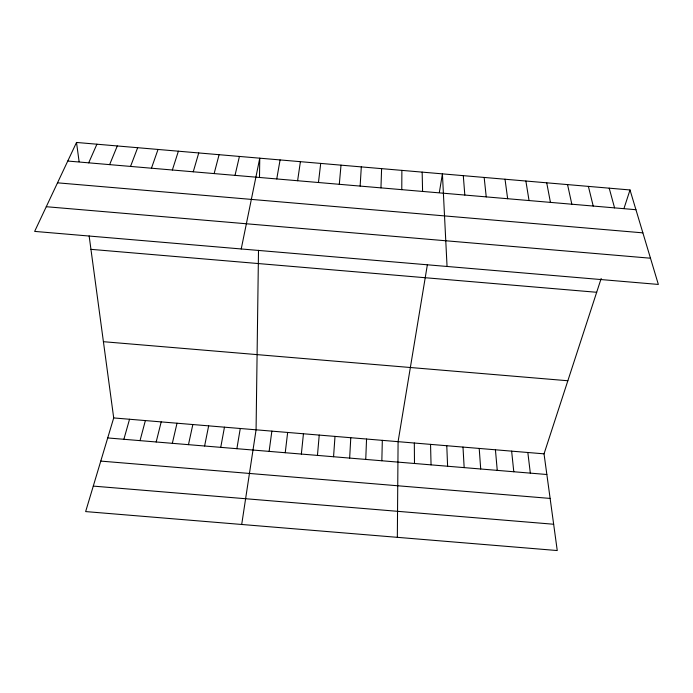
<?xml version="1.0" encoding="UTF-8"?>
<svg xmlns="http://www.w3.org/2000/svg" width="693" height="693" viewBox="0 0 693 693"><rect width="100%" height="100%" fill="white"/><g stroke="black" fill="none" stroke-linecap="round" stroke-linejoin="round"><path stroke-width="1.04" d="M401.775 189.657L401.879 170.374M397.34 537.335L398.085 441.666L427.382 264.683M258.506 250.32L256.072 429.807L241.701 524.48M259.503 177.105L259.762 158.177L241.225 248.969M381.843 460.767L382.319 440.35M380.959 187.872L381.6 168.633M365.748 459.424L366.554 439.033M349.653 458.09L350.788 437.716M360.135 186.088L361.313 166.892M333.558 456.748L335.005 436.399M317.455 455.405L319.23 435.083M339.301 184.303L341.017 165.151M301.351 454.062L303.447 433.766M318.459 182.519L320.712 163.409M285.239 452.72L287.656 432.449M269.118 451.377L271.864 431.133M297.609 180.726L300.407 161.668M439.336 192.507L442.42 173.856L447.054 266.467M236.876 448.692L240.272 428.491M276.75 178.941L280.085 159.927M220.746 447.349L224.463 427.174M204.608 446.006L208.654 425.857M188.47 444.663L192.836 424.532M172.332 443.321L177.018 423.215M235.014 175.372L239.431 156.436M156.176 441.978L161.2 421.89M214.137 173.579L219.092 154.686M140.029 440.627L145.374 420.573M123.874 439.284L129.539 419.248M193.252 171.795L198.744 152.945M89.137 235.923L113.704 417.931L85.646 511.581L557.25 550.545L544.031 453.846L601.186 278.439M172.358 170.002L178.387 151.195M624.029 208.333L630.015 189.96L76.516 142.455L34.65 231.401L658.35 284.433L630.015 189.96M151.455 168.208L158.03 149.445M130.544 166.415L137.664 147.704M109.624 164.631L117.29 145.954M88.695 162.838L96.907 144.205M103.413 341.692L567.844 380.752M113.704 417.931L544.031 453.846M107.71 437.941L546.855 474.506M100.771 461.096L550.121 498.423M93.278 486.105L553.655 524.246M67.767 161.045L635.94 209.71M57.51 182.831L642.879 232.857M46.275 206.713L650.484 258.212M90.948 249.341L596.673 292.281M609.199 188.167L614.578 207.883M588.383 186.382L593.208 206.046M567.55 184.598L571.829 204.218M546.716 182.805L550.441 202.391M525.874 181.02L529.045 200.554M505.024 179.227L507.648 198.718M76.516 142.455L79.106 161.651M527.832 452.494L530.327 473.128M484.164 177.443L486.235 196.89M511.633 451.143L513.79 471.76M495.426 449.783L497.253 470.382M463.296 175.65L464.821 195.054M479.209 448.432L480.708 468.996M462.993 447.08L464.163 467.619M446.777 445.729L447.609 466.242M430.552 444.369L431.055 464.864M422.158 172.115L422.591 191.433M414.319 443.018L414.492 463.487"/></g></svg>
